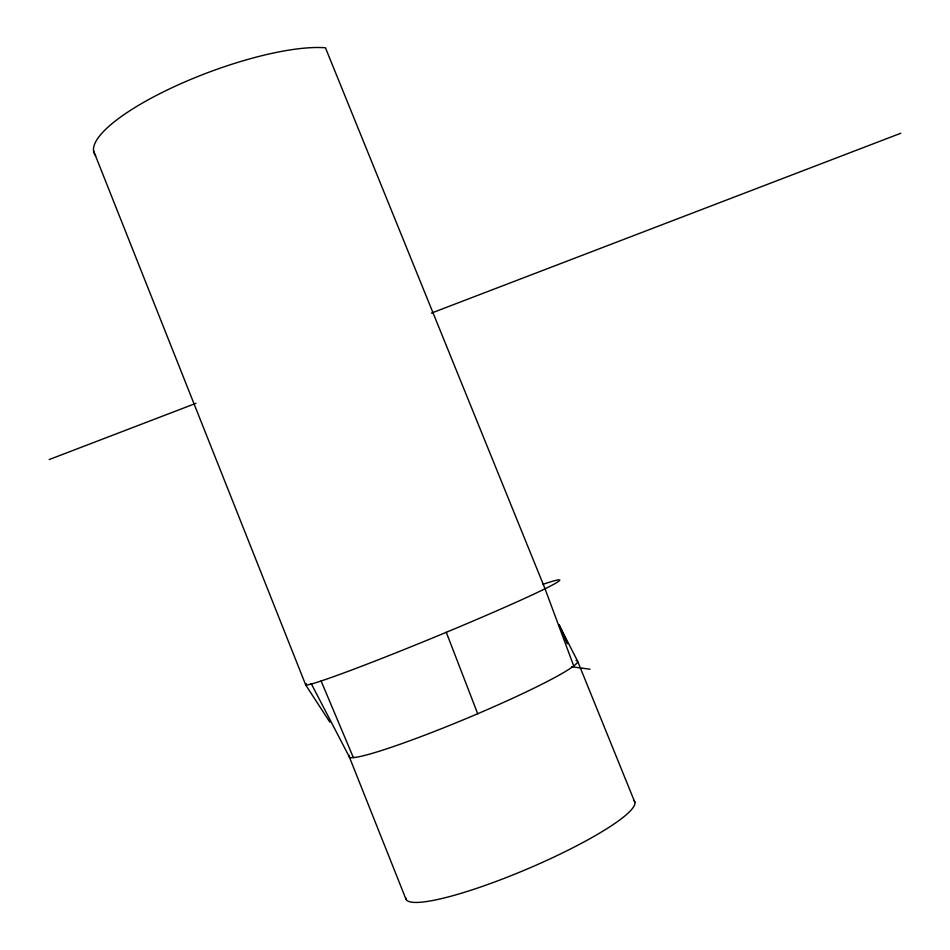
<?xml version="1.0" encoding="UTF-8"?>
<svg xmlns="http://www.w3.org/2000/svg" width="950" height="950" viewBox="0 0 950 950"><rect width="100%" height="100%" fill="white"/><g stroke="black" fill="none" stroke-linecap="round" stroke-linejoin="round"><path stroke-width="1.43" d="M49.198 459.551L195.985 403.311M431.383 313.12L900.802 133.249M310.567 684.249L311.434 684.024L349.291 756.818L406.066 899.448M354.029 757.447L353.329 757.506L321.124 681.019M571.508 666.734L590.045 669.227M329.887 722.202L305.734 684.998L93.611 151.026M559.17 624.969L567.577 643.768L559.028 624.827L577.564 661.069L634.849 802.275M446.286 632.308L477.696 713.759M573.764 666.092L545.015 588.739L325.446 47.785A135.173 35.15 -20.6 0 0 172.021 87.721A135.173 35.15 -20.6 0 0 95.641 155.634M634.066 800.601A124.343 19.879 -23.1 0 1 526.585 869.286A124.343 19.879 -23.1 0 1 405.697 897.655M575.985 660.464A123.797 9.927 -22.7 0 1 469.312 717.297A123.797 9.927 -22.7 0 1 349.469 755.428M543.103 584.274A137.311 5.083 -22.4 0 1 457.294 627.701A137.311 5.083 -22.4 0 1 306.482 683.739"/></g></svg>
